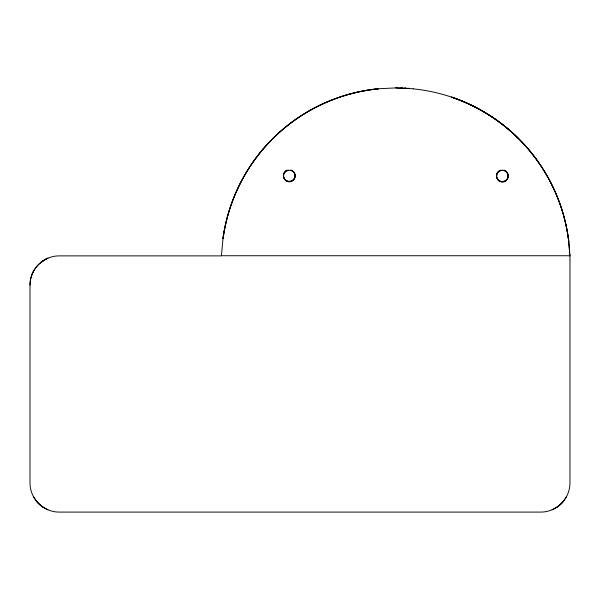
<?xml version="1.0" encoding="UTF-8"?>
<svg xmlns="http://www.w3.org/2000/svg" width="600" height="600" viewBox="0 0 600 600"><rect width="100%" height="100%" fill="white"/><g stroke="black" fill="none" stroke-linecap="round" stroke-linejoin="round"><path stroke-width="0.9" d="M569.985 263.692L569.985 260.67M569.977 264.225L569.963 482.873A28.995 28.995 0 0 1 566.423 496.77L563.273 501.428A29.595 29.595 0 0 1 557.048 507.082L552.09 509.783M223.028 238.478L221.4 255.877L59.22 255.877A28.995 28.995 0 0 0 45.322 259.418L38.588 264.465A29.445 29.445 0 0 0 32.303 273.75A28.973 28.973 0 0 0 30 285.097L30 482.873A28.995 28.995 0 0 0 33.54 496.77L36.697 501.428A29.655 29.655 0 0 0 42.915 507.082L47.88 509.783M222.877 238.612C227.475 205.612 241.642 174.15 263.257 148.8M32.303 273.757L33.54 271.2A29.527 29.527 0 0 1 45.322 259.418L47.88 258.188M517.808 137.91A174.382 174.382 0 0 0 451.815 97.148L451.373 97.718L451.808 97.17A174.345 174.345 0 0 1 517.808 137.91C545.077 164.73 563.362 200.632 568.29 238.605M451.373 97.718L451.808 97.163M40.665 262.575L42.915 260.888M378.202 88.77L395.768 87.907L413.197 88.77M221.542 255.735L570 255.735L568.507 238.478M395.632 87.907L409.478 88.455M400.86 87.983L402.592 88.05M404.317 88.125L406.043 88.222L405.188 88.17M568.567 240.39L569.595 252.225M569.737 254.048L569.873 255.877M569.963 255.877L569.977 260.317M223.14 238.493A174.067 174.067 0 0 1 378.353 88.86M413.19 88.86A174.075 174.075 0 0 1 568.403 238.493M263.295 148.83A174.113 174.113 0 0 1 378.195 88.688M566.423 496.77A29.527 29.527 0 0 1 554.64 508.553A28.973 28.973 0 0 1 540.735 512.092L59.22 512.092A28.973 28.973 0 0 1 45.322 508.553A29.527 29.527 0 0 1 33.54 496.77M42.915 507.082A29.588 29.588 0 0 1 36.697 501.428M40.627 262.605A29.445 29.445 0 0 1 47.85 258.21M504.037 170.085A5.843 5.843 0 0 1 507.045 179.085A5.843 5.843 0 0 1 497.558 179.085A5.843 5.843 0 0 1 500.565 170.085M291.517 170.108A5.843 5.843 0 0 1 292.95 180.015A5.843 5.843 0 0 1 283.522 176.67M283.522 174.315A5.843 5.843 0 0 1 286.972 170.108M222.99 238.627A174.067 174.067 0 0 1 378.21 88.86M451.77 97.29A174.225 174.225 0 0 1 568.838 242.175M30 285.097A28.995 28.995 0 0 1 33.54 271.2M290.452 170.115A5.843 5.843 0 0 1 290.452 181.567M288.097 181.567A5.843 5.843 0 0 1 288.097 170.115M563.273 501.428A29.655 29.655 0 0 1 557.048 507.082M408.623 88.387L407.768 88.328L408.623 88.387M499.515 181.282A5.843 5.843 0 0 0 508.283 176.22A5.843 5.843 0 0 0 499.515 171.157A5.843 5.843 0 0 0 499.515 181.282M286.455 181.11A5.843 5.843 0 0 0 295.222 176.055A5.843 5.843 0 0 0 286.455 170.993A5.843 5.843 0 0 0 286.455 181.11M498.908 180.75A5.843 5.843 0 0 0 508.147 176.61A5.843 5.843 0 0 0 499.942 170.678A5.843 5.843 0 0 0 498.908 180.75"/></g></svg>
